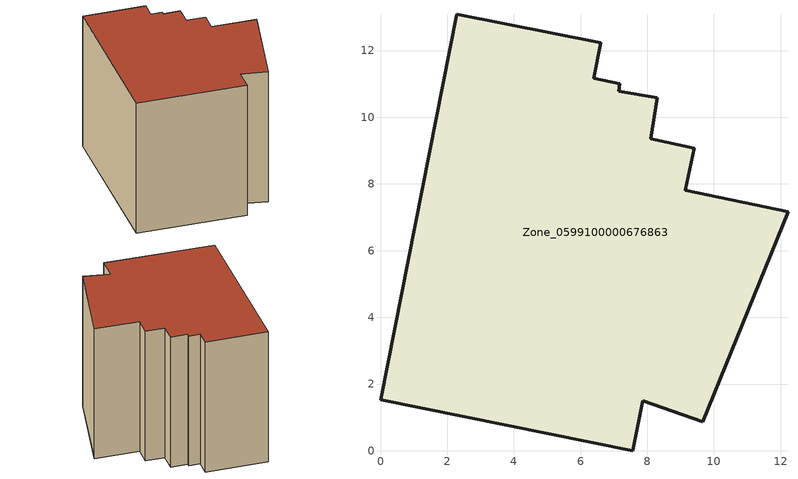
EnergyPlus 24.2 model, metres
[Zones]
Zone_0599100000676863
 floor ground (C_G): 7.57,0 0,1.53 2.28,13.09 6.61,12.24 6.4,11.17 7.18,11.01 7.14,10.78 8.3,10.58 8.1,9.35 9.41,9.07 9.14,7.81 12.22,7.17 9.66,0.87 7.87,1.5 z0
 wall outside (C_F): 0,1.53 7.57,0 7.87,1.5 9.66,0.87 12.22,7.17 9.14,7.81 9.41,9.07 8.1,9.35 8.3,10.58 7.14,10.78 7.18,11.01 6.4,11.17 6.61,12.24 2.28,13.09 0,1.53 z0:10.06
 roof outside (C_R): 7.18,11.01 6.4,11.17 6.61,12.24 2.28,13.09 0,1.53 7.57,0 7.87,1.5 9.66,0.87 12.22,7.17 9.14,7.81 9.41,9.07 8.1,9.35 8.3,10.58 7.14,10.78 z10.06
[BUILDING]
Pand.0599100000676863: North Axis=0; Terrain=City; Loads Convergence Tolerance Value=0.04; Temperature Convergence Tolerance Value=0.4; Solar Distribution=FullExterior; Maximum Number of Warmup Days=25; Minimum Number of Warmup Days=1
[Site:Location]
Rotterdam.The.Hague.AP_ZH_NLD Design_Conditions: Latitude=51.96; Longitude=4.45; Time Zone=1; Elevation=-4.5
[SITE:GROUNDTEMPERATURE:BUILDINGSURFACE]
18, 18, 18, 18, 18, 18, 18, 18, 18, 18, 18, 18
[MATERIAL] Thermal Absorptance=0.9; Solar Absorptance=0.7; Visible Absorptance=0.7
Name | Roughness | Thickness | Conductivity | Density | Specific Heat
G.TI.1946 | MediumSmooth | 0.15 | 1 | 540 | 1210
F.TI.1946 | Rough | 0.3 | 0.857143 | 1920 | 840
R.TI.1946 | MediumRough | 0.2 | 0.1 | 1500 | 1000
[CONSTRUCTION]
C_G: G.TI.1946
C_F: F.TI.1946
C_R: R.TI.1946
[ZONE]
Zone_0599100000676863: Type=1; Multiplier=1; Ceiling Height=Autocalculate; Volume=Autocalculate; Floor Area=autocalculate; Part of Total Floor Area=Yes
[ZONEINFILTRATION:DESIGNFLOWRATE]
Infil_Zone_0599100000676863: Zone or ZoneList or Space or SpaceList=Zone_0599100000676863; Schedule=AlwaysOn; Design Flow Rate Calculation Method=Flow/Area; Flow Rate per Floor Area=0.003; Constant Term Coefficient=1; Temperature Term Coefficient=0; Velocity Term Coefficient=0; Velocity Squared Term Coefficient=0
[HVACTEMPLATE:ZONE:IDEALLOADSAIRSYSTEM]
Zone_0599100000676863: Maximum Heating Supply Air Temperature=50; Minimum Cooling Supply Air Temperature=13; Maximum Heating Supply Air Humidity Ratio=0.0156; Minimum Cooling Supply Air Humidity Ratio=0.0077; Heating Limit=NoLimit; Cooling Limit=NoLimit; Dehumidification Control Type=ConstantSensibleHeatRatio; Cooling Sensible Heat Ratio=0.7; Dehumidification Setpoint=60; Humidification Control Type=None; Humidification Setpoint=30; Outdoor Air Method=None; Outdoor Air Flow Rate per Person=0.00944; Outdoor Air Flow Rate per Zone Floor Area=0; Outdoor Air Flow Rate per Zone=0; Demand Controlled Ventilation Type=None; Outdoor Air Economizer Type=NoEconomizer; Heat Recovery Type=None; Sensible Heat Recovery Effectiveness=0.7; Latent Heat Recovery Effectiveness=0.65
[ZONECONTROL:THERMOSTAT]
ThermostatControl_Zone_0599100000676863: Zone or ZoneList=Zone_0599100000676863; Control Type Schedule=DualSetpointControlType; Control 1=Thermostat_Zone_0599100000676863; Temperature Difference Between Cutout And Setpoint=0
[THERMOSTATSETPOINT:DUALSETPOINT]
Thermostat_Zone_0599100000676863: Heating Setpoint Temperature Schedule=HeatingSetpoint_Zone_0599100000676863; Cooling Setpoint Temperature Schedule=CoolingSetpoint_Zone_0599100000676863
[SCHEDULE:COMPACT]
HeatingSetpoint_Zone_0599100000676863: Through: 12/31, For: AllDays, Until: 24:00, 21
CoolingSetpoint_Zone_0599100000676863: Through: 12/31, For: AllDays, Until: 24:00, 24
DualSetpointControlType: Through: 12/31, For: AllDays, Until: 24:00, 4
AlwaysOn: Through: 12/31, For: AllDays, Until: 24:00, 1
